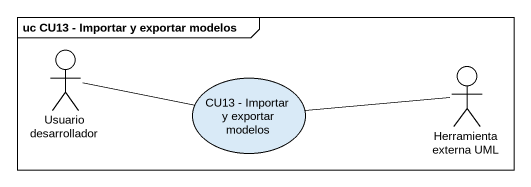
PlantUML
@startuml
mainframe uc CU13 - Importar y exportar modelos
actor "Usuario desarrollador" as Usuario_desarrollador
actor "Herramienta externa UML" as Herramienta_externa_UML
usecase "CU13 - Importar y exportar modelos" as CU13_Importar_y_exportar
Usuario_desarrollador -right- CU13_Importar_y_exportar
CU13_Importar_y_exportar -right- Herramienta_externa_UML
@enduml
